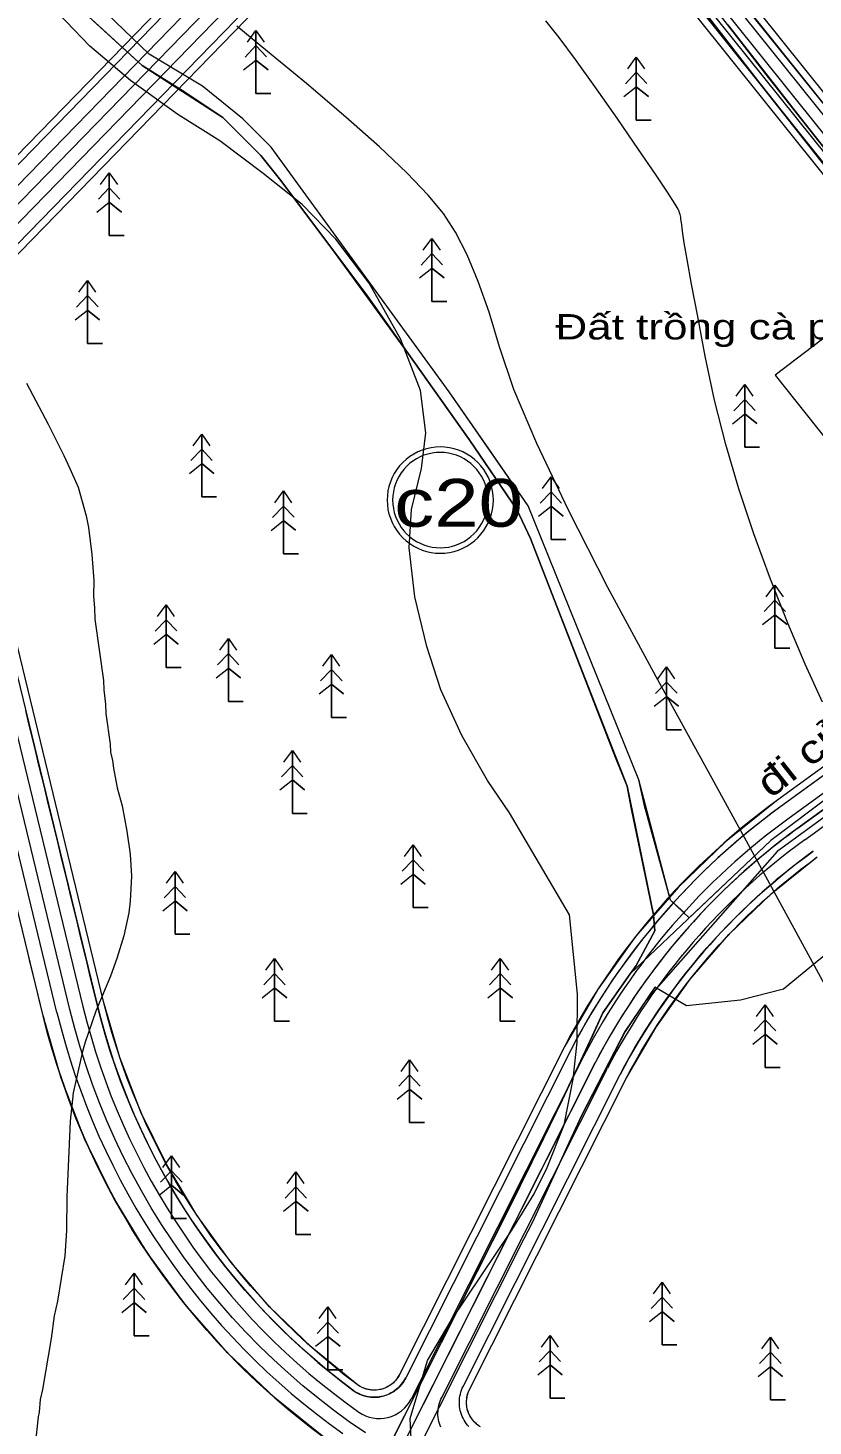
# Model space of a CAD drawing. Header units: metres. Extents: x 532950 to 537618, y 1849954 to 1853119.
# Drawn here: x 534192.4 to 534413.2, y 1850919.6 to 1851312.8 of the extents above; entities that cross this region are included whole.
import ezdxf

# ---------------------------------------------------------------- set-up
doc = ezdxf.new("R2010")
doc.units = ezdxf.units.M
doc.header["$LTSCALE"] = 3.1
for name, color, linetype, lineweight in [('11', 7, 'Continuous', 13), ('29', 7, 'Continuous', 13), ('46', 7, 'Continuous', 13), ('52', 7, 'Continuous', 13), ('53', 7, 'Continuous', 13), ('54', 7, 'Continuous', 13), ('55', 7, 'Continuous', 13), ('58', 7, 'Continuous', 13), ('9', 7, 'Continuous', 13)]:
    doc.layers.add(name, color=color, linetype=linetype, lineweight=lineweight)

msp = doc.modelspace()

# ---------------------------------------------------------------- linework, layer by layer
at = {"layer": '11'}
msp.add_line((534524.45, 1851607.54), (534148.21, 1851220.8), dxfattribs=at)
for points in [[(534514.83, 1851160.09), (534199.19, 1851553.82), (534053.21, 1851700.48)], [(534500.52, 1851154.17), (534408.68, 1851087.53), (534406.26, 1851085.74), (534403.86, 1851083.91), (534401.49, 1851082.05), (534399.16, 1851080.14), (534396.85, 1851078.2), (534394.57, 1851076.23), (534392.33, 1851074.22), (534390.12, 1851072.17), (534387.94, 1851070.09), (534385.8, 1851067.97), (534383.68, 1851065.82), (534381.61, 1851063.63)], [(534287.3, 1850917.68), (534282.77, 1850920.81), (534278.33, 1850924.05), (534273.97, 1850927.42), (534269.72, 1850930.91), (534265.56, 1850934.51), (534261.5, 1850938.23), (534257.54, 1850942.05), (534253.69, 1850945.99), (534249.95, 1850950.02), (534246.32, 1850954.16), (534242.81, 1850958.4), (534239.42, 1850962.73), (534236.14, 1850967.16), (534232.99, 1850971.67), (534229.97, 1850976.27), (534227.07, 1850980.95), (534224.3, 1850985.7), (534221.66, 1850990.53), (534219.16, 1850995.44), (534216.8, 1851000.41), (534214.57, 1851005.44), (534212.48, 1851010.53), (534210.53, 1851015.68), (534208.72, 1851020.88), (534207.06, 1851026.12), (534205.54, 1851031.41), (534204.17, 1851036.74), (534177.86, 1851145.2)], [(534381.61, 1851063.63), (534379.57, 1851061.42), (534377.56, 1851059.17), (534375.59, 1851056.89), (534373.65, 1851054.57), (534371.76, 1851052.23), (534369.9, 1851049.86), (534368.08, 1851047.46), (534366.29, 1851045.03), (534364.55, 1851042.57), (534362.85, 1851040.08), (534361.18, 1851037.57), (534359.56, 1851035.03), (534357.97, 1851032.47), (534356.43, 1851029.88), (534354.93, 1851027.27), (534353.47, 1851024.63), (534352.05, 1851021.97), (534296.61, 1850911.82)]]:
    msp.add_lwpolyline(points, dxfattribs=at)
at = {"layer": '29'}
for points in [[(534060.26, 1851683.13), (534193.78, 1851548.98), (534306.86, 1851407.93), (534307.26, 1851407.38), (534307.62, 1851406.8), (534307.92, 1851406.19), (534308.17, 1851405.55), (534308.37, 1851404.9), (534308.51, 1851404.24), (534308.59, 1851403.56), (534308.62, 1851402.88), (534308.59, 1851402.2), (534308.5, 1851401.52), (534308.35, 1851400.86), (534308.14, 1851400.21), (534307.89, 1851399.58), (534307.58, 1851398.97), (534307.22, 1851398.4), (534306.81, 1851397.85), (534306.35, 1851397.34), (534155.48, 1851242.26)], [(534306.35, 1851397.34), (534155.48, 1851242.26)], [(534338.18, 1851392.04), (534450.45, 1851252), (534454.69, 1851254.45), (534465.16, 1851260.69), (534477.35, 1851246.08), (534466.82, 1851238.34), (534463.56, 1851235.64), (534496.3, 1851194.8), (534516.06, 1851206.21), (534540.51, 1851199.66), (534577.24, 1851199.66), (534588.99, 1851202.57), (534582.75, 1851211.93), (534566.93, 1851235.85), (534548.94, 1851258.18), (534528.95, 1851278.73), (534507.12, 1851297.32), (534491.88, 1851311.58), (534477.9, 1851327.07)], [(534338.18, 1851392.04), (534450.45, 1851252)], [(534166.69, 1851225.82), (534317.26, 1851380.59)], [(534166.69, 1851225.82), (534317.26, 1851380.59)], [(534329.24, 1851380.02), (534483.61, 1851187.45)], [(534329.24, 1851380.02), (534483.61, 1851187.45)], [(534462.12, 1851138.35), (534402.96, 1851095.42), (534388.59, 1851083.95), (534375.34, 1851071.2), (534363.32, 1851057.28), (534352.63, 1851042.31), (534343.37, 1851026.42), (534296.9, 1850934.08), (534296.56, 1850933.47), (534296.17, 1850932.89), (534295.73, 1850932.35), (534295.24, 1850931.85), (534294.71, 1850931.39), (534294.15, 1850930.99), (534293.55, 1850930.63), (534292.92, 1850930.32), (534292.27, 1850930.08), (534291.6, 1850929.89), (534290.91, 1850929.76), (534290.22, 1850929.69), (534289.52, 1850929.68), (534288.83, 1850929.73), (534288.14, 1850929.84), (534287.46, 1850930.01), (534286.8, 1850930.24), (534286.17, 1850930.52), (534285.56, 1850930.86), (534284.98, 1850931.25), (534272.2, 1850941.65), (534260.36, 1850953.12), (534249.56, 1850965.57), (534239.88, 1850978.9), (534231.39, 1850993.03), (534224.15, 1851007.83), (534218.22, 1851023.21), (534213.65, 1851039.04), (534187.34, 1851147.5)], [(534261.14, 1850952.3), (534258.04, 1850955.62), (534255.01, 1850959.01), (534252.07, 1850962.48), (534249.21, 1850966.01), (534246.43, 1850969.62), (534243.75, 1850973.28), (534241.15, 1850977.02), (534238.64, 1850980.81), (534236.22, 1850984.66), (534233.89, 1850988.57), (534231.66, 1850992.53), (534229.53, 1850996.54), (534227.49, 1851000.61), (534225.54, 1851004.72), (534223.7, 1851008.88), (534221.96, 1851013.08), (534220.32, 1851017.32), (534218.78, 1851021.6), (534217.34, 1851025.91), (534216, 1851030.26), (534214.77, 1851034.64), (534213.65, 1851039.04), (534187.34, 1851147.5)], [(534462.12, 1851138.35), (534402.96, 1851095.42), (534400.41, 1851093.54), (534397.88, 1851091.62), (534395.39, 1851089.65), (534392.93, 1851087.65), (534390.51, 1851085.61), (534388.11, 1851083.53), (534385.75, 1851081.41), (534383.42, 1851079.25), (534381.13, 1851077.06), (534378.87, 1851074.83), (534376.65, 1851072.57), (534374.47, 1851070.27), (534372.32, 1851067.94), (534370.21, 1851065.57), (534368.13, 1851063.17), (534366.1, 1851060.74), (534364.1, 1851058.27), (534362.15, 1851055.77), (534360.23, 1851053.25), (534358.36, 1851050.69), (534356.52, 1851048.1), (534354.73, 1851045.49), (534352.98, 1851042.84), (534351.27, 1851040.17), (534349.6, 1851037.47), (534347.98, 1851034.75), (534346.4, 1851031.99), (534344.86, 1851029.22), (534343.37, 1851026.42), (534296.9, 1850934.08), (534296.67, 1850933.65), (534296.42, 1850933.24), (534296.14, 1850932.85), (534295.84, 1850932.48), (534295.52, 1850932.12), (534295.17, 1850931.78), (534294.81, 1850931.47), (534294.43, 1850931.18), (534294.03, 1850930.91), (534293.61, 1850930.66), (534293.18, 1850930.44), (534292.74, 1850930.25), (534292.29, 1850930.08), (534291.83, 1850929.95), (534291.36, 1850929.84), (534290.89, 1850929.75), (534290.41, 1850929.7), (534289.93, 1850929.67), (534289.45, 1850929.68), (534288.97, 1850929.71), (534288.49, 1850929.77), (534288.02, 1850929.86), (534287.55, 1850929.98), (534287.1, 1850930.13), (534286.65, 1850930.3), (534286.21, 1850930.5), (534285.79, 1850930.73), (534285.38, 1850930.98), (534284.98, 1850931.25), (534281.36, 1850934.01), (534277.82, 1850936.85), (534274.34, 1850939.78), (534270.93, 1850942.79), (534267.59, 1850945.88), (534264.33, 1850949.05), (534261.14, 1850952.3)], [(534319.66, 1850919.35), (534319.07, 1850919.73), (534318.52, 1850920.17), (534318, 1850920.65), (534317.53, 1850921.18), (534317.11, 1850921.75), (534316.74, 1850922.35), (534316.43, 1850922.98), (534316.17, 1850923.64), (534315.97, 1850924.32), (534315.83, 1850925.01), (534315.76, 1850925.72), (534315.74, 1850926.42), (534315.79, 1850927.13), (534315.9, 1850927.83), (534316.07, 1850928.51), (534316.3, 1850929.18), (534316.59, 1850929.83), (534360.72, 1851017.52), (534369.07, 1851031.82), (534378.7, 1851045.29), (534389.53, 1851057.83), (534401.47, 1851069.31), (534414.41, 1851079.64)], [(534316.59, 1850929.83), (534360.72, 1851017.52), (534362.07, 1851020.04), (534363.45, 1851022.54), (534364.88, 1851025.01), (534366.34, 1851027.47), (534367.84, 1851029.89), (534369.38, 1851032.3), (534370.96, 1851034.68), (534372.58, 1851037.04), (534374.23, 1851039.36), (534375.92, 1851041.67), (534377.65, 1851043.94), (534379.41, 1851046.19), (534381.21, 1851048.41), (534383.04, 1851050.6), (534384.91, 1851052.76), (534386.81, 1851054.89), (534388.75, 1851056.99), (534390.72, 1851059.06), (534392.72, 1851061.1), (534394.75, 1851063.11), (534396.82, 1851065.08), (534398.91, 1851067.02), (534401.04, 1851068.93), (534403.19, 1851070.8), (534405.38, 1851072.64), (534407.6, 1851074.44), (534409.84, 1851076.21), (534412.11, 1851077.94), (534414.41, 1851079.64)], [(534319.29, 1850919.58), (534318.91, 1850919.85), (534318.55, 1850920.14), (534318.21, 1850920.45), (534317.88, 1850920.78), (534317.58, 1850921.13), (534317.29, 1850921.49), (534317.03, 1850921.87), (534316.79, 1850922.27), (534316.57, 1850922.68), (534316.38, 1850923.1), (534316.21, 1850923.53), (534316.07, 1850923.97), (534315.95, 1850924.42), (534315.86, 1850924.87), (534315.79, 1850925.33), (534315.75, 1850925.79), (534315.74, 1850926.25), (534315.75, 1850926.72), (534315.8, 1850927.18), (534315.86, 1850927.64), (534315.96, 1850928.09), (534316.08, 1850928.54), (534316.23, 1850928.98), (534316.4, 1850929.41), (534316.59, 1850929.83)]]:
    msp.add_lwpolyline(points, dxfattribs=at)
at = {"layer": '46'}
msp.add_lwpolyline([(534281.79, 1850907.5), (534281.42, 1850908.77), (534280.94, 1850910), (534280.36, 1850911.18), (534279.68, 1850912.31), (534278.9, 1850913.37), (534278.03, 1850914.36), (534277.08, 1850915.27), (534276.05, 1850916.1), (534261.81, 1850927.48), (534248.62, 1850940.07), (534236.59, 1850953.77), (534225.81, 1850968.46), (534216.35, 1850984.05), (534208.3, 1851000.41), (534201.71, 1851017.41), (534196.64, 1851034.92), (534170.33, 1851143.37), (534164.43, 1851164.25), (534157.01, 1851184.64), (534157.24, 1851183.63)], dxfattribs=at)
at = {"layer": '52'}
for p, q in [((534506.6, 1851175.55), (534332.7, 1851392.49)), ((534160.42, 1851227.97), (534314.71, 1851386.57)), ((534329.68, 1851385.86), (534501.03, 1851172.12)), ((534499.1, 1851157.77), (534406.48, 1851090.57)), ((534410.89, 1851084.5), (534502.54, 1851151)), ((534200.53, 1851035.86), (534174.22, 1851144.32)), ((534181.5, 1851146.08), (534207.82, 1851037.63)), ((534348.71, 1851023.68), (534300.15, 1850927.18))]:
    msp.add_line(p, q, dxfattribs=at)
for points in [[(534311.71, 1851394.25), (534156.22, 1851234.42)], [(534308.51, 1850919.23), (534308.3, 1850919.77), (534308.12, 1850920.32), (534307.97, 1850920.88), (534307.85, 1850921.45), (534307.77, 1850922.02), (534307.72, 1850922.6), (534307.71, 1850923.18), (534307.73, 1850923.75), (534307.78, 1850924.33), (534307.86, 1850924.9), (534307.98, 1850925.47), (534308.13, 1850926.03), (534308.32, 1850926.58), (534308.53, 1850927.12), (534308.78, 1850927.64), (534355.38, 1851020.26)]]:
    msp.add_lwpolyline(points, dxfattribs=at)
for centre, radius, start, end in [((534519.99, 1850934.14), 193.27, 125.9646, 152.3986), ((534519.99, 1850934.14), 185.77, 125.9646, 152.3809), ((534398.54, 1851083.9), 196.25, 193.6373, 234.8157), ((534398.54, 1851083.9), 203.75, 193.6373, 234.7595), ((534291.22, 1850931.68), 10, 234.8157, 333.2873)]:
    msp.add_arc(centre, radius, start, end, dxfattribs=at)
at = {"layer": '53'}
for p, q in [((534505.99, 1851179.52), (534336.62, 1851390.79)), ((534185.39, 1851147.03), (534211.7, 1851038.57)), ((534196.64, 1851034.92), (534170.33, 1851143.37)), ((534345.15, 1851025.51), (534298.69, 1850933.18))]:
    msp.add_line(p, q, dxfattribs=at)
for points in [[(534307.79, 1851395.95), (534156.91, 1851240.87)], [(534307.79, 1851395.95), (534156.91, 1851240.87)], [(534165.26, 1851227.22), (534315.83, 1851381.98)], [(534330.8, 1851381.27), (534496.9, 1851174.07)], [(534494.97, 1851159.72), (534404.13, 1851093.8)], [(534316.42, 1850919.41), (534316.04, 1850919.85), (534315.68, 1850920.31), (534315.35, 1850920.78), (534315.05, 1850921.28), (534314.78, 1850921.79), (534314.54, 1850922.31), (534314.33, 1850922.85), (534314.15, 1850923.4), (534314, 1850923.96), (534313.88, 1850924.53), (534313.8, 1850925.1), (534313.75, 1850925.68), (534313.74, 1850926.26), (534313.76, 1850926.84), (534313.81, 1850927.41), (534313.89, 1850927.99), (534314.01, 1850928.55), (534314.16, 1850929.11), (534314.35, 1850929.66), (534314.56, 1850930.2), (534314.81, 1850930.72), (534358.94, 1851018.43)]]:
    msp.add_lwpolyline(points, dxfattribs=at)
for centre, radius, start, end in [((534519.99, 1850934.14), 197.27, 125.9646, 152.4077), ((534519.99, 1850934.14), 181.77, 125.9646, 152.3709), ((534398.54, 1851083.9), 192.25, 193.6373, 233.3541), ((534398.54, 1851083.9), 207.75, 193.6373, 233.8724), ((534289.76, 1850937.67), 10, 233.3541, 333.2873)]:
    msp.add_arc(centre, radius, start, end, dxfattribs=at)
at = {"layer": '54'}
msp.add_line((534408.68, 1851087.53), (534500.52, 1851154.17), dxfattribs=at)
msp.add_lwpolyline([(534212.66, 1850753.66), (534253.83, 1850842.02), (534283.55, 1850885.86), (534352.05, 1851021.97)], dxfattribs=at)
msp.add_arc((534519.99, 1850934.14), 189.52, 125.9646, 152.3899, dxfattribs=at)
at = {"layer": '55'}
for p, q in [((534256.52, 1851312.09), (534256.52, 1851294.42)), ((534253.46, 1851304.65), (534256.52, 1851307.85)), ((534259.5, 1851304.71), (534256.52, 1851307.85)), ((534253.04, 1851301.02), (534256.52, 1851303.8)), ((534259.93, 1851301.03), (534256.52, 1851303.8)), ((534363.52, 1851304.59), (534363.52, 1851286.92)), ((534360.46, 1851297.15), (534363.52, 1851300.35)), ((534366.5, 1851297.21), (534363.52, 1851300.35)), ((534360.04, 1851293.52), (534363.52, 1851296.3)), ((534366.93, 1851293.53), (534363.52, 1851296.3)), ((534256.52, 1851294.42), (534260.72, 1851294.42)), ((534363.52, 1851286.92), (534367.72, 1851286.92)), ((534215.25, 1851272.09), (534215.25, 1851254.42)), ((534212.19, 1851264.65), (534215.25, 1851267.84)), ((534218.23, 1851264.71), (534215.25, 1851267.84)), ((534211.77, 1851261.02), (534215.25, 1851263.8)), ((534218.66, 1851261.03), (534215.25, 1851263.8)), ((534215.25, 1851254.42), (534219.45, 1851254.42)), ((534306.02, 1851253.59), (534306.02, 1851235.92)), ((534302.96, 1851246.15), (534306.02, 1851249.35)), ((534309, 1851246.21), (534306.02, 1851249.35)), ((534302.54, 1851242.52), (534306.02, 1851245.3)), ((534309.43, 1851242.53), (534306.02, 1851245.3)), ((534209.11, 1851241.78), (534209.11, 1851224.11)), ((534206.05, 1851234.34), (534209.11, 1851237.54)), ((534212.09, 1851234.4), (534209.11, 1851237.54)), ((534205.63, 1851230.71), (534209.11, 1851233.49)), ((534212.52, 1851230.72), (534209.11, 1851233.49)), ((534306.02, 1851235.92), (534310.22, 1851235.92)), ((534209.11, 1851224.11), (534213.31, 1851224.11)), ((534394.02, 1851212.59), (534394.02, 1851194.92)), ((534390.96, 1851205.15), (534394.02, 1851208.35)), ((534397, 1851205.21), (534394.02, 1851208.35)), ((534390.54, 1851201.52), (534394.02, 1851204.3)), ((534397.43, 1851201.53), (534394.02, 1851204.3)), ((534241.25, 1851198.59), (534241.25, 1851180.92)), ((534238.19, 1851191.15), (534241.25, 1851194.34)), ((534244.23, 1851191.21), (534241.25, 1851194.34)), ((534394.02, 1851194.92), (534398.22, 1851194.92)), ((534237.77, 1851187.52), (534241.25, 1851190.3)), ((534244.66, 1851187.53), (534241.25, 1851190.3)), ((534339.52, 1851186.59), (534339.52, 1851168.92)), ((534264.25, 1851182.59), (534264.25, 1851164.92)), ((534336.46, 1851179.15), (534339.52, 1851182.35)), ((534342.5, 1851179.21), (534339.52, 1851182.35)), ((534241.25, 1851180.92), (534245.45, 1851180.92)), ((534261.19, 1851175.15), (534264.25, 1851178.34)), ((534267.23, 1851175.21), (534264.25, 1851178.34)), ((534336.04, 1851175.52), (534339.52, 1851178.3)), ((534342.93, 1851175.53), (534339.52, 1851178.3)), ((534260.77, 1851171.52), (534264.25, 1851174.3)), ((534267.66, 1851171.53), (534264.25, 1851174.3)), ((534339.52, 1851168.92), (534343.72, 1851168.92)), ((534264.25, 1851164.92), (534268.45, 1851164.92)), ((534402.52, 1851156.09), (534402.52, 1851138.42)), ((534231.25, 1851150.59), (534231.25, 1851132.92)), ((534399.46, 1851148.65), (534402.52, 1851151.85)), ((534405.5, 1851148.71), (534402.52, 1851151.85)), ((534399.04, 1851145.02), (534402.52, 1851147.8)), ((534405.93, 1851145.03), (534402.52, 1851147.8)), ((534228.19, 1851143.15), (534231.25, 1851146.34)), ((534234.23, 1851143.21), (534231.25, 1851146.34)), ((534227.77, 1851139.52), (534231.25, 1851142.3)), ((534234.66, 1851139.53), (534231.25, 1851142.3)), ((534248.75, 1851141.09), (534248.75, 1851123.42)), ((534245.69, 1851133.65), (534248.75, 1851136.84)), ((534251.73, 1851133.71), (534248.75, 1851136.84)), ((534277.75, 1851136.59), (534277.75, 1851118.92)), ((534402.52, 1851138.42), (534406.72, 1851138.42)), ((534231.25, 1851132.92), (534235.45, 1851132.92)), ((534245.27, 1851130.02), (534248.75, 1851132.8)), ((534252.16, 1851130.03), (534248.75, 1851132.8)), ((534274.69, 1851129.15), (534277.75, 1851132.34)), ((534280.73, 1851129.21), (534277.75, 1851132.34)), ((534372.02, 1851133.09), (534372.02, 1851115.42)), ((534274.27, 1851125.52), (534277.75, 1851128.3)), ((534281.16, 1851125.53), (534277.75, 1851128.3)), ((534368.96, 1851125.65), (534372.02, 1851128.85)), ((534375, 1851125.71), (534372.02, 1851128.85)), ((534248.75, 1851123.42), (534252.95, 1851123.42)), ((534368.54, 1851122.02), (534372.02, 1851124.8)), ((534375.43, 1851122.03), (534372.02, 1851124.8)), ((534277.75, 1851118.92), (534281.95, 1851118.92)), ((534372.02, 1851115.42), (534376.22, 1851115.42)), ((534266.75, 1851109.59), (534266.75, 1851091.92)), ((534263.69, 1851102.15), (534266.75, 1851105.34)), ((534269.73, 1851102.21), (534266.75, 1851105.34)), ((534263.27, 1851098.52), (534266.75, 1851101.3)), ((534270.16, 1851098.53), (534266.75, 1851101.3)), ((534418.69, 1851097.31), (534401.34, 1851084.25)), ((534266.75, 1851091.92), (534270.95, 1851091.92)), ((534420.8, 1851094.02), (534403.18, 1851081.21)), ((534401.34, 1851084.25), (534361.81, 1851046.81)), ((534300.75, 1851083.09), (534300.75, 1851065.42)), ((534403.18, 1851081.21), (534366.2, 1851039.25)), ((534297.69, 1851075.65), (534300.75, 1851078.84)), ((534303.73, 1851075.71), (534300.75, 1851078.84)), ((534233.75, 1851075.59), (534233.75, 1851057.92)), ((534297.27, 1851072.02), (534300.75, 1851074.8)), ((534304.16, 1851072.03), (534300.75, 1851074.8)), ((534230.69, 1851068.15), (534233.75, 1851071.34)), ((534236.73, 1851068.21), (534233.75, 1851071.34)), ((534230.27, 1851064.52), (534233.75, 1851067.3)), ((534237.16, 1851064.53), (534233.75, 1851067.3)), ((534300.75, 1851065.42), (534304.95, 1851065.42)), ((534233.75, 1851057.92), (534237.95, 1851057.92)), ((534261.75, 1851051.09), (534261.75, 1851033.42)), ((534325.25, 1851051.09), (534325.25, 1851033.42)), ((534258.69, 1851043.65), (534261.75, 1851046.84)), ((534264.73, 1851043.71), (534261.75, 1851046.84)), ((534322.19, 1851043.65), (534325.25, 1851046.84)), ((534328.23, 1851043.71), (534325.25, 1851046.84)), ((534258.27, 1851040.02), (534261.75, 1851042.8)), ((534265.16, 1851040.03), (534261.75, 1851042.8)), ((534321.77, 1851040.02), (534325.25, 1851042.8)), ((534328.66, 1851040.03), (534325.25, 1851042.8)), ((534399.75, 1851038.09), (534399.75, 1851020.42)), ((534261.75, 1851033.42), (534265.95, 1851033.42)), ((534325.25, 1851033.42), (534329.45, 1851033.42)), ((534396.69, 1851030.65), (534399.75, 1851033.84)), ((534402.73, 1851030.71), (534399.75, 1851033.84)), ((534396.27, 1851027.02), (534399.75, 1851029.8)), ((534403.16, 1851027.03), (534399.75, 1851029.8)), ((534299.75, 1851022.59), (534299.75, 1851004.92)), ((534296.69, 1851015.15), (534299.75, 1851018.34)), ((534302.73, 1851015.21), (534299.75, 1851018.34)), ((534399.75, 1851020.42), (534403.95, 1851020.42)), ((534296.27, 1851011.52), (534299.75, 1851014.3)), ((534303.16, 1851011.53), (534299.75, 1851014.3)), ((534299.75, 1851004.92), (534303.95, 1851004.92)), ((534232.75, 1850995.59), (534232.75, 1850977.92)), ((534229.69, 1850988.15), (534232.75, 1850991.34)), ((534235.73, 1850988.21), (534232.75, 1850991.34)), ((534267.75, 1850991.09), (534267.75, 1850973.42)), ((534229.27, 1850984.52), (534232.75, 1850987.3)), ((534236.16, 1850984.53), (534232.75, 1850987.3)), ((534264.69, 1850983.65), (534267.75, 1850986.84)), ((534270.73, 1850983.71), (534267.75, 1850986.84)), ((534264.27, 1850980.02), (534267.75, 1850982.8)), ((534271.16, 1850980.03), (534267.75, 1850982.8)), ((534232.75, 1850977.92), (534236.95, 1850977.92)), ((534267.75, 1850973.42), (534271.95, 1850973.42)), ((534222.25, 1850962.59), (534222.25, 1850944.92)), ((534219.19, 1850955.15), (534222.25, 1850958.34)), ((534225.23, 1850955.21), (534222.25, 1850958.34)), ((534370.75, 1850960.09), (534370.75, 1850942.42)), ((534218.77, 1850951.52), (534222.25, 1850954.3)), ((534225.66, 1850951.53), (534222.25, 1850954.3)), ((534367.69, 1850952.65), (534370.75, 1850955.84)), ((534373.73, 1850952.71), (534370.75, 1850955.84)), ((534276.75, 1850953.09), (534276.75, 1850935.42)), ((534367.27, 1850949.02), (534370.75, 1850951.8)), ((534374.16, 1850949.03), (534370.75, 1850951.8)), ((534273.69, 1850945.65), (534276.75, 1850948.84)), ((534279.73, 1850945.71), (534276.75, 1850948.84)), ((534222.25, 1850944.92), (534226.45, 1850944.92)), ((534273.27, 1850942.02), (534276.75, 1850944.8)), ((534280.16, 1850942.03), (534276.75, 1850944.8)), ((534339.25, 1850945.09), (534339.25, 1850927.42)), ((534370.75, 1850942.42), (534374.95, 1850942.42)), ((534401.25, 1850944.59), (534401.25, 1850926.92)), ((534336.19, 1850937.65), (534339.25, 1850940.84)), ((534342.23, 1850937.71), (534339.25, 1850940.84)), ((534398.19, 1850937.15), (534401.25, 1850940.34)), ((534404.23, 1850937.21), (534401.25, 1850940.34)), ((534276.75, 1850935.42), (534280.95, 1850935.42)), ((534335.77, 1850934.02), (534339.25, 1850936.8)), ((534342.66, 1850934.03), (534339.25, 1850936.8)), ((534397.77, 1850933.52), (534401.25, 1850936.3)), ((534404.66, 1850933.53), (534401.25, 1850936.3)), ((534339.25, 1850927.42), (534343.45, 1850927.42)), ((534401.25, 1850926.92), (534405.45, 1850926.92))]:
    msp.add_line(p, q, dxfattribs=at)
for points in [[(534436.43, 1851253.72), (534400.75, 1851298.94), (534355.15, 1851357.85), (534324.25, 1851394.54)], [(534398.39, 1851297.09), (534352.81, 1851355.96), (534321.95, 1851392.61)], [(534434.07, 1851251.87), (534398.39, 1851297.09), (534352.81, 1851355.96), (534321.95, 1851392.61)], [(534352.81, 1851355.96), (534398.39, 1851297.09), (534416.23, 1851274.48)], [(534377.14, 1851063.87), (534373.14, 1851067.49), (534365.8, 1851093.99), (534364.27, 1851101.33), (534333.12, 1851178.4), (534310.88, 1851210.5), (534260.79, 1851279.26), (534252.78, 1851287.23), (534241.48, 1851296.44), (534226.47, 1851305.43), (534205.25, 1851325.94), (534189.27, 1851339.3)], [(534186.51, 1851336.88), (534202.1, 1851322.8), (534224.51, 1851302.23), (534235.71, 1851295.26), (534247.15, 1851287.66), (534257.85, 1851276.95), (534263.1, 1851270.42), (534287.42, 1851238.06), (534316.48, 1851197.04), (534329.9, 1851177.41), (534333.73, 1851169.19), (534357.7, 1851107.65), (534360.92, 1851099.57), (534368.36, 1851063.4), (534368.73, 1851058.9), (534363.43, 1851049.15)], [(534418.69, 1851097.31), (534401.34, 1851084.25), (534378.4, 1851062.53), (534373.14, 1851067.49), (534364.27, 1851101.33), (534333.12, 1851178.4), (534322, 1851194.45), (534310.88, 1851210.5), (534260.79, 1851279.26), (534252.78, 1851287.23), (534241.48, 1851296.44), (534226.47, 1851305.43), (534205.25, 1851325.94)], [(534300.49, 1850910.29), (534299.91, 1850921.72), (534304.79, 1850938), (534311.47, 1850949.29), (534328.52, 1850974.66), (534334.8, 1850984.93), (534338.45, 1850992.32), (534343.23, 1851004.33), (534345.78, 1851017.11), (534346.91, 1851027.59), (534346.93, 1851041.02), (534344.76, 1851063.35), (534327.84, 1851092.02), (534321.68, 1851101.15), (534314.44, 1851113.78), (534308.56, 1851126.68), (534304.58, 1851138.86), (534301.22, 1851152.82), (534299.6, 1851166.58), (534300.26, 1851177.43), (534303.09, 1851188.87), (534304.27, 1851198.93), (534302.77, 1851210.89), (534297.24, 1851225.22), (534288.32, 1851241.04), (534278.99, 1851253.4), (534269.55, 1851263.19), (534258.54, 1851271.93), (534246.31, 1851281.05), (534234.5, 1851288.52), (534221.26, 1851298.04), (534209.82, 1851307.69), (534196.44, 1851321.67)], [(534202.1, 1851322.8), (534213.3, 1851312.51), (534224.51, 1851302.23), (534247.15, 1851287.66), (534257.85, 1851276.95), (534263.1, 1851270.42), (534275.26, 1851254.24), (534288.6, 1851235.89), (534301.95, 1851217.55), (534316.48, 1851197.04), (534329.9, 1851177.41), (534333.73, 1851169.19), (534339.72, 1851153.8), (534345.71, 1851138.42), (534360.92, 1851099.57), (534364.64, 1851081.48), (534368.36, 1851063.4), (534368.73, 1851058.9), (534363.43, 1851049.15), (534361.81, 1851046.81), (534354.07, 1851035.82), (534351.21, 1851029.38), (534337.36, 1851000.42), (534327.43, 1850980.33), (534305.52, 1850936.89), (534283.63, 1850893.43)], [(534283.63, 1850893.43), (534327.42, 1850980.36), (534337.36, 1851000.42), (534342.77, 1851011.35), (534351.2, 1851029.41), (534354.06, 1851035.85), (534358.68, 1851042.41), (534363.43, 1851049.15), (534368.73, 1851058.9), (534368.36, 1851063.4), (534362.2, 1851093.05), (534360.92, 1851099.57), (534357.7, 1851107.65), (534333.73, 1851169.19), (534329.9, 1851177.41), (534316.48, 1851197.04), (534287.42, 1851238.06), (534263.1, 1851270.42), (534257.85, 1851276.95), (534247.15, 1851287.66), (534235.71, 1851295.26), (534224.51, 1851302.23), (534202.1, 1851322.8)], [(534426.58, 1851025.34), (534412.52, 1851051.13), (534398.26, 1851077.22), (534383.79, 1851103.61), (534369.11, 1851130.3), (534355.53, 1851155.47), (534344.32, 1851177.35), (534335.5, 1851195.92), (534329.07, 1851211.18), (534325.01, 1851223.14), (534322.09, 1851232.88), (534319.05, 1851241.5), (534315.91, 1851248.99), (534312.64, 1851255.36), (534309.27, 1851260.6), (534304.98, 1851265.8), (534298.97, 1851272.06), (534291.26, 1851279.38), (534281.83, 1851287.75), (534270.7, 1851297.17), (534259.8, 1851306.2), (534251.1, 1851313.38)], [(534254.09, 1851308.8), (534256.52, 1851312.09), (534258.79, 1851308.8)], [(534254.09, 1851308.8), (534256.52, 1851312.09), (534258.79, 1851308.8)], [(534260.72, 1851294.42), (534256.52, 1851294.42), (534256.52, 1851312.09)], [(534376.57, 1851255), (534376.41, 1851256.4), (534376.28, 1851257.56), (534376.16, 1851258.48), (534376.07, 1851259.17), (534376, 1851259.62), (534375.93, 1851259.98), (534375.83, 1851260.38), (534375.69, 1851260.82), (534375.53, 1851261.31), (534375.33, 1851261.84), (534374.47, 1851263.31), (534372.32, 1851266.6), (534368.87, 1851271.72), (534364.13, 1851278.67), (534358.1, 1851287.44), (534351.84, 1851296.41), (534346.42, 1851303.97), (534341.84, 1851310.11), (534338.1, 1851314.83)], [(534436.39, 1851253.78), (534409.67, 1851287.63), (534389.35, 1851313.67)], [(534253.46, 1851304.65), (534256.52, 1851307.85), (534259.5, 1851304.71)], [(534253.04, 1851301.02), (534256.52, 1851303.8), (534259.93, 1851301.03)], [(534361.09, 1851301.3), (534363.52, 1851304.59), (534365.79, 1851301.3)], [(534361.09, 1851301.3), (534363.52, 1851304.59), (534365.79, 1851301.3)], [(534367.72, 1851286.92), (534363.52, 1851286.92), (534363.52, 1851304.59)], [(534360.46, 1851297.15), (534363.52, 1851300.35), (534366.5, 1851297.21)], [(534360.04, 1851293.52), (534363.52, 1851296.3), (534366.93, 1851293.53)], [(534212.82, 1851268.8), (534215.25, 1851272.09), (534217.52, 1851268.8)], [(534212.82, 1851268.8), (534215.25, 1851272.09), (534217.52, 1851268.8)], [(534219.45, 1851254.42), (534215.25, 1851254.42), (534215.25, 1851272.09)], [(534212.19, 1851264.65), (534215.25, 1851267.84), (534218.23, 1851264.71)], [(534211.77, 1851261.02), (534215.25, 1851263.8), (534218.66, 1851261.03)], [(534303.59, 1851250.3), (534306.02, 1851253.59), (534308.29, 1851250.3)], [(534303.59, 1851250.3), (534306.02, 1851253.59), (534308.29, 1851250.3)], [(534310.22, 1851235.92), (534306.02, 1851235.92), (534306.02, 1851253.59)], [(534415.88, 1851123.15), (534411.05, 1851133.86), (534406.17, 1851145.39), (534401.24, 1851157.77), (534396.55, 1851170.52), (534392.37, 1851183.16), (534388.71, 1851195.71), (534385.56, 1851208.15), (534382.93, 1851220.49), (534380.78, 1851231.7), (534379.07, 1851240.76), (534377.8, 1851247.66), (534376.96, 1851252.41), (534376.57, 1851255)], [(534302.96, 1851246.15), (534306.02, 1851249.35), (534309, 1851246.21)], [(534302.54, 1851242.52), (534306.02, 1851245.3), (534309.43, 1851242.53)], [(534206.68, 1851238.49), (534209.11, 1851241.78), (534211.38, 1851238.49)], [(534206.68, 1851238.49), (534209.11, 1851241.78), (534211.38, 1851238.49)], [(534213.31, 1851224.11), (534209.11, 1851224.11), (534209.11, 1851241.78)], [(534206.05, 1851234.34), (534209.11, 1851237.54), (534212.09, 1851234.4)], [(534205.63, 1851230.71), (534209.11, 1851233.49), (534212.52, 1851230.72)], [(534192, 1851212.9), (534198.02, 1851201.39), (534202.49, 1851192.57), (534204.15, 1851188.94), (534206.49, 1851183.7), (534208.72, 1851175.56), (534209.37, 1851172.28), (534210.32, 1851164.7), (534210.88, 1851157.44), (534210.84, 1851152.98), (534211.12, 1851149.77), (534211.17, 1851146.53), (534213.58, 1851129.28), (534213.67, 1851126.65), (534214.17, 1851122.62), (534214.26, 1851119.99), (534215.47, 1851111.36), (534215.63, 1851109.1), (534216.17, 1851106.76), (534216.43, 1851104.63), (534217.49, 1851099.11), (534218.85, 1851093.99), (534220.22, 1851086.95), (534221.16, 1851080.46), (534221.46, 1851074.24), (534221.14, 1851067.23), (534220.71, 1851063.93), (534219.35, 1851057.5), (534217.39, 1851051.12), (534215.62, 1851046.09), (534211.44, 1851036.31), (534208.45, 1851027.52), (534207.7, 1851024.9), (534205.07, 1851013.26), (534204.27, 1851005.35), (534203.33, 1850984.07), (534203.21, 1850974.55), (534202.78, 1850967.41), (534200.65, 1850954.75), (534199.73, 1850950.55), (534198.85, 1850944.19), (534196.45, 1850929.82), (534195.83, 1850927.09), (534195.56, 1850923.45), (534195.24, 1850922.21), (534192.92, 1850900.52)], [(534391.59, 1851209.3), (534394.02, 1851212.59), (534396.29, 1851209.3)], [(534391.59, 1851209.3), (534394.02, 1851212.59), (534396.29, 1851209.3)], [(534398.22, 1851194.92), (534394.02, 1851194.92), (534394.02, 1851212.59)], [(534390.96, 1851205.15), (534394.02, 1851208.35), (534397, 1851205.21)], [(534390.54, 1851201.52), (534394.02, 1851204.3), (534397.43, 1851201.53)], [(534238.82, 1851195.3), (534241.25, 1851198.59), (534243.52, 1851195.3)], [(534238.82, 1851195.3), (534241.25, 1851198.59), (534243.52, 1851195.3)], [(534245.45, 1851180.92), (534241.25, 1851180.92), (534241.25, 1851198.59)], [(534238.19, 1851191.15), (534241.25, 1851194.34), (534244.23, 1851191.21)], [(534237.77, 1851187.52), (534241.25, 1851190.3), (534244.66, 1851187.53)], [(534337.09, 1851183.3), (534339.52, 1851186.59), (534341.79, 1851183.3)], [(534337.09, 1851183.3), (534339.52, 1851186.59), (534341.79, 1851183.3)], [(534343.72, 1851168.92), (534339.52, 1851168.92), (534339.52, 1851186.59)], [(534261.82, 1851179.3), (534264.25, 1851182.59), (534266.52, 1851179.3)], [(534261.82, 1851179.3), (534264.25, 1851182.59), (534266.52, 1851179.3)], [(534268.45, 1851164.92), (534264.25, 1851164.92), (534264.25, 1851182.59)], [(534336.46, 1851179.15), (534339.52, 1851182.35), (534342.5, 1851179.21)], [(534261.19, 1851175.15), (534264.25, 1851178.34), (534267.23, 1851175.21)], [(534336.04, 1851175.52), (534339.52, 1851178.3), (534342.93, 1851175.53)], [(534260.77, 1851171.52), (534264.25, 1851174.3), (534267.66, 1851171.53)], [(534400.09, 1851152.8), (534402.52, 1851156.09), (534404.79, 1851152.8)], [(534400.09, 1851152.8), (534402.52, 1851156.09), (534404.79, 1851152.8)], [(534406.72, 1851138.42), (534402.52, 1851138.42), (534402.52, 1851156.09)], [(534228.82, 1851147.3), (534231.25, 1851150.59), (534233.52, 1851147.3)], [(534228.82, 1851147.3), (534231.25, 1851150.59), (534233.52, 1851147.3)], [(534235.45, 1851132.92), (534231.25, 1851132.92), (534231.25, 1851150.59)], [(534399.46, 1851148.65), (534402.52, 1851151.85), (534405.5, 1851148.71)], [(534399.04, 1851145.02), (534402.52, 1851147.8), (534405.93, 1851145.03)], [(534228.19, 1851143.15), (534231.25, 1851146.34), (534234.23, 1851143.21)], [(534227.77, 1851139.52), (534231.25, 1851142.3), (534234.66, 1851139.53)], [(534246.32, 1851137.8), (534248.75, 1851141.09), (534251.02, 1851137.8)], [(534246.32, 1851137.8), (534248.75, 1851141.09), (534251.02, 1851137.8)], [(534252.95, 1851123.42), (534248.75, 1851123.42), (534248.75, 1851141.09)], [(534245.69, 1851133.65), (534248.75, 1851136.84), (534251.73, 1851133.71)], [(534275.32, 1851133.3), (534277.75, 1851136.59), (534280.02, 1851133.3)], [(534275.32, 1851133.3), (534277.75, 1851136.59), (534280.02, 1851133.3)], [(534281.95, 1851118.92), (534277.75, 1851118.92), (534277.75, 1851136.59)], [(534245.27, 1851130.02), (534248.75, 1851132.8), (534252.16, 1851130.03)], [(534274.69, 1851129.15), (534277.75, 1851132.34), (534280.73, 1851129.21)], [(534369.59, 1851129.8), (534372.02, 1851133.09), (534374.29, 1851129.8)], [(534369.59, 1851129.8), (534372.02, 1851133.09), (534374.29, 1851129.8)], [(534376.22, 1851115.42), (534372.02, 1851115.42), (534372.02, 1851133.09)], [(534274.27, 1851125.52), (534277.75, 1851128.3), (534281.16, 1851125.53)], [(534368.96, 1851125.65), (534372.02, 1851128.85), (534375, 1851125.71)], [(534368.54, 1851122.02), (534372.02, 1851124.8), (534375.43, 1851122.03)], [(534264.32, 1851106.3), (534266.75, 1851109.59), (534269.02, 1851106.3)], [(534264.32, 1851106.3), (534266.75, 1851109.59), (534269.02, 1851106.3)], [(534270.95, 1851091.92), (534266.75, 1851091.92), (534266.75, 1851109.59)], [(534263.69, 1851102.15), (534266.75, 1851105.34), (534269.73, 1851102.21)], [(534263.27, 1851098.52), (534266.75, 1851101.3), (534270.16, 1851098.53)], [(534298.32, 1851079.8), (534300.75, 1851083.09), (534303.02, 1851079.8)], [(534298.32, 1851079.8), (534300.75, 1851083.09), (534303.02, 1851079.8)], [(534304.95, 1851065.42), (534300.75, 1851065.42), (534300.75, 1851083.09)], [(534297.69, 1851075.65), (534300.75, 1851078.84), (534303.73, 1851075.71)], [(534231.32, 1851072.3), (534233.75, 1851075.59), (534236.02, 1851072.3)], [(534231.32, 1851072.3), (534233.75, 1851075.59), (534236.02, 1851072.3)], [(534237.95, 1851057.92), (534233.75, 1851057.92), (534233.75, 1851075.59)], [(534297.27, 1851072.02), (534300.75, 1851074.8), (534304.16, 1851072.03)], [(534230.69, 1851068.15), (534233.75, 1851071.34), (534236.73, 1851068.21)], [(534230.27, 1851064.52), (534233.75, 1851067.3), (534237.16, 1851064.53)], [(534419.63, 1851054.56), (534404.94, 1851042.48), (534392.87, 1851039.33), (534377.65, 1851037.75), (534368.73, 1851043.06), (534360.33, 1851030.57), (534348.19, 1851007.07), (534345.13, 1851000.42), (534334.24, 1850976.74), (534331.78, 1850972.08), (534300.11, 1850909.06)], [(534259.32, 1851047.8), (534261.75, 1851051.09), (534264.02, 1851047.8)], [(534259.32, 1851047.8), (534261.75, 1851051.09), (534264.02, 1851047.8)], [(534265.95, 1851033.42), (534261.75, 1851033.42), (534261.75, 1851051.09)], [(534322.82, 1851047.8), (534325.25, 1851051.09), (534327.52, 1851047.8)], [(534322.82, 1851047.8), (534325.25, 1851051.09), (534327.52, 1851047.8)], [(534329.45, 1851033.42), (534325.25, 1851033.42), (534325.25, 1851051.09)], [(534179.49, 1850860), (534201.08, 1850865.74), (534220.98, 1850867.09), (534242.91, 1850867.77), (534265.75, 1850865.58), (534277, 1850881.88), (534283.64, 1850893.4), (534327.43, 1850980.33), (534337.37, 1851000.39), (534342.78, 1851011.32), (534351.21, 1851029.38), (534354.07, 1851035.82), (534358.69, 1851042.38), (534361.81, 1851046.81)], [(534179.49, 1850860), (534201.08, 1850865.74), (534220.98, 1850867.09), (534242.91, 1850867.77), (534265.75, 1850865.58), (534277, 1850881.88), (534283.64, 1850893.4), (534327.43, 1850980.33), (534337.37, 1851000.39), (534342.78, 1851011.32), (534351.21, 1851029.38), (534354.07, 1851035.82), (534358.69, 1851042.38), (534361.81, 1851046.81)], [(534258.69, 1851043.65), (534261.75, 1851046.84), (534264.73, 1851043.71)], [(534322.19, 1851043.65), (534325.25, 1851046.84), (534328.23, 1851043.71)], [(534258.27, 1851040.02), (534261.75, 1851042.8), (534265.16, 1851040.03)], [(534321.77, 1851040.02), (534325.25, 1851042.8), (534328.66, 1851040.03)], [(534366.2, 1851039.25), (534360.34, 1851030.54), (534348.2, 1851007.04), (534345.14, 1851000.39), (534334.25, 1850976.71), (534331.79, 1850972.05), (534300.12, 1850909.03)], [(534366.2, 1851039.25), (534360.34, 1851030.54), (534348.2, 1851007.04), (534345.14, 1851000.39), (534334.25, 1850976.71), (534331.79, 1850972.05), (534300.12, 1850909.03)], [(534397.32, 1851034.8), (534399.75, 1851038.09), (534402.02, 1851034.8)], [(534397.32, 1851034.8), (534399.75, 1851038.09), (534402.02, 1851034.8)], [(534403.95, 1851020.42), (534399.75, 1851020.42), (534399.75, 1851038.09)], [(534396.69, 1851030.65), (534399.75, 1851033.84), (534402.73, 1851030.71)], [(534396.27, 1851027.02), (534399.75, 1851029.8), (534403.16, 1851027.03)], [(534297.32, 1851019.3), (534299.75, 1851022.59), (534302.02, 1851019.3)], [(534297.32, 1851019.3), (534299.75, 1851022.59), (534302.02, 1851019.3)], [(534303.95, 1851004.92), (534299.75, 1851004.92), (534299.75, 1851022.59)], [(534296.69, 1851015.15), (534299.75, 1851018.34), (534302.73, 1851015.21)], [(534296.27, 1851011.52), (534299.75, 1851014.3), (534303.16, 1851011.53)], [(534230.32, 1850992.3), (534232.75, 1850995.59), (534235.02, 1850992.3)], [(534230.32, 1850992.3), (534232.75, 1850995.59), (534235.02, 1850992.3)], [(534236.95, 1850977.92), (534232.75, 1850977.92), (534232.75, 1850995.59)], [(534229.69, 1850988.15), (534232.75, 1850991.34), (534235.73, 1850988.21)], [(534265.32, 1850987.8), (534267.75, 1850991.09), (534270.02, 1850987.8)], [(534265.32, 1850987.8), (534267.75, 1850991.09), (534270.02, 1850987.8)], [(534271.95, 1850973.42), (534267.75, 1850973.42), (534267.75, 1850991.09)], [(534229.27, 1850984.52), (534232.75, 1850987.3), (534236.16, 1850984.53)], [(534264.69, 1850983.65), (534267.75, 1850986.84), (534270.73, 1850983.71)], [(534264.27, 1850980.02), (534267.75, 1850982.8), (534271.16, 1850980.03)], [(534219.82, 1850959.3), (534222.25, 1850962.59), (534224.52, 1850959.3)], [(534219.82, 1850959.3), (534222.25, 1850962.59), (534224.52, 1850959.3)], [(534226.45, 1850944.92), (534222.25, 1850944.92), (534222.25, 1850962.59)], [(534219.19, 1850955.15), (534222.25, 1850958.34), (534225.23, 1850955.21)], [(534368.32, 1850956.8), (534370.75, 1850960.09), (534373.02, 1850956.8)], [(534368.32, 1850956.8), (534370.75, 1850960.09), (534373.02, 1850956.8)], [(534374.95, 1850942.42), (534370.75, 1850942.42), (534370.75, 1850960.09)], [(534218.77, 1850951.52), (534222.25, 1850954.3), (534225.66, 1850951.53)], [(534367.69, 1850952.65), (534370.75, 1850955.84), (534373.73, 1850952.71)], [(534274.32, 1850949.8), (534276.75, 1850953.09), (534279.02, 1850949.8)], [(534274.32, 1850949.8), (534276.75, 1850953.09), (534279.02, 1850949.8)], [(534280.95, 1850935.42), (534276.75, 1850935.42), (534276.75, 1850953.09)], [(534367.27, 1850949.02), (534370.75, 1850951.8), (534374.16, 1850949.03)], [(534273.69, 1850945.65), (534276.75, 1850948.84), (534279.73, 1850945.71)], [(534273.27, 1850942.02), (534276.75, 1850944.8), (534280.16, 1850942.03)], [(534336.82, 1850941.8), (534339.25, 1850945.09), (534341.52, 1850941.8)], [(534336.82, 1850941.8), (534339.25, 1850945.09), (534341.52, 1850941.8)], [(534343.45, 1850927.42), (534339.25, 1850927.42), (534339.25, 1850945.09)], [(534398.82, 1850941.3), (534401.25, 1850944.59), (534403.52, 1850941.3)], [(534398.82, 1850941.3), (534401.25, 1850944.59), (534403.52, 1850941.3)], [(534405.45, 1850926.92), (534401.25, 1850926.92), (534401.25, 1850944.59)], [(534336.19, 1850937.65), (534339.25, 1850940.84), (534342.23, 1850937.71)], [(534398.19, 1850937.15), (534401.25, 1850940.34), (534404.23, 1850937.21)], [(534335.77, 1850934.02), (534339.25, 1850936.8), (534342.66, 1850934.03)], [(534397.77, 1850933.52), (534401.25, 1850936.3), (534404.66, 1850933.53)]]:
    msp.add_lwpolyline(points, dxfattribs=at)
at = {"layer": '58'}
for points in [[(534336.62, 1851390.79), (534449.96, 1851249.41)], [(534165.26, 1851227.22), (534315.83, 1851381.98)], [(534330.8, 1851381.27), (534486.49, 1851187.06)], [(534464.91, 1851137.91), (534404.13, 1851093.8), (534401.61, 1851091.94), (534399.11, 1851090.04), (534396.64, 1851088.09), (534394.21, 1851086.11), (534391.81, 1851084.09), (534389.44, 1851082.03), (534387.1, 1851079.93), (534384.8, 1851077.8), (534382.53, 1851075.63), (534380.29, 1851073.43), (534378.09, 1851071.19), (534375.93, 1851068.91), (534373.8, 1851066.6), (534371.71, 1851064.26), (534369.66, 1851061.88), (534367.65, 1851059.47), (534365.67, 1851057.03), (534363.74, 1851054.56), (534361.84, 1851052.06), (534359.98, 1851049.53), (534358.17, 1851046.97), (534356.39, 1851044.38), (534354.66, 1851041.76), (534352.97, 1851039.12), (534351.32, 1851036.44), (534349.71, 1851033.75), (534348.15, 1851031.02), (534346.63, 1851028.28), (534345.15, 1851025.51), (534298.69, 1850933.18), (534298.4, 1850932.65), (534298.08, 1850932.14), (534297.74, 1850931.65), (534297.36, 1850931.18), (534296.96, 1850930.73), (534296.53, 1850930.31), (534296.07, 1850929.92), (534295.59, 1850929.55), (534295.1, 1850929.22), (534294.58, 1850928.91), (534294.04, 1850928.64), (534293.49, 1850928.4), (534292.93, 1850928.19), (534292.35, 1850928.01), (534291.77, 1850927.88), (534291.17, 1850927.77), (534290.58, 1850927.71), (534289.98, 1850927.67), (534289.37, 1850927.68), (534288.77, 1850927.72), (534288.18, 1850927.8), (534287.59, 1850927.91), (534287, 1850928.06), (534286.43, 1850928.24), (534285.87, 1850928.46), (534285.32, 1850928.71), (534284.79, 1850928.99), (534284.28, 1850929.3), (534283.79, 1850929.65), (534280.13, 1850932.44), (534276.55, 1850935.31), (534273.03, 1850938.27), (534269.59, 1850941.31), (534266.21, 1850944.43), (534262.92, 1850947.63), (534259.7, 1850950.91)], [(534259.7, 1850950.91), (534256.56, 1850954.27), (534253.5, 1850957.7), (534250.53, 1850961.2), (534247.64, 1850964.77), (534244.83, 1850968.41), (534242.12, 1850972.12), (534239.49, 1850975.89), (534236.96, 1850979.72), (534234.51, 1850983.62), (534232.16, 1850987.56), (534229.91, 1850991.57), (534227.75, 1850995.63), (534225.69, 1850999.73), (534223.73, 1851003.89), (534221.86, 1851008.09), (534220.1, 1851012.33), (534218.44, 1851016.62), (534216.89, 1851020.94), (534215.43, 1851025.3), (534214.08, 1851029.69), (534212.84, 1851034.12), (534211.7, 1851038.57), (534210.8, 1851042.31), (534209.89, 1851046.05), (534208.98, 1851049.79), (534208.08, 1851053.53), (534207.17, 1851057.27), (534206.26, 1851061.01), (534205.35, 1851064.75), (534204.45, 1851068.49), (534203.54, 1851072.23), (534202.63, 1851075.97), (534201.72, 1851079.71), (534200.82, 1851083.45), (534199.91, 1851087.19), (534199, 1851090.93), (534198.09, 1851094.67), (534197.19, 1851098.41), (534196.28, 1851102.15), (534195.37, 1851105.89), (534194.47, 1851109.63), (534193.56, 1851113.37), (534192.65, 1851117.11), (534191.74, 1851120.85)], [(534314.81, 1850930.72), (534358.94, 1851018.43), (534360.3, 1851020.98), (534361.7, 1851023.51), (534363.14, 1851026.01), (534364.62, 1851028.49), (534366.14, 1851030.95), (534367.7, 1851033.38), (534369.3, 1851035.79), (534370.93, 1851038.17), (534372.6, 1851040.53), (534374.31, 1851042.86), (534376.06, 1851045.16), (534377.84, 1851047.43), (534379.66, 1851049.67), (534381.51, 1851051.89), (534383.4, 1851054.08), (534385.33, 1851056.23), (534387.28, 1851058.36), (534389.27, 1851060.45), (534391.3, 1851062.51), (534393.35, 1851064.54), (534395.44, 1851066.53), (534397.56, 1851068.5), (534399.71, 1851070.43), (534401.89, 1851072.32), (534404.1, 1851074.18), (534406.34, 1851076), (534408.61, 1851077.79), (534410.91, 1851079.54), (534413.24, 1851081.26)], [(534236.2, 1850954.26), (534233.11, 1850958.23), (534230.11, 1850962.27), (534227.22, 1850966.38), (534224.42, 1850970.56), (534221.73, 1850974.81), (534219.14, 1850979.13), (534216.66, 1850983.5), (534214.28, 1850987.93), (534212.01, 1850992.42), (534209.85, 1850996.97), (534207.8, 1851001.56), (534205.86, 1851006.2), (534204.04, 1851010.89), (534202.33, 1851015.62), (534200.73, 1851020.39), (534199.25, 1851025.2), (534197.89, 1851030.04), (534196.64, 1851034.92), (534195.73, 1851038.67), (534194.82, 1851042.41), (534193.92, 1851046.15), (534193.01, 1851049.89), (534192.1, 1851053.63)], [(534272.02, 1850919.11), (534268.07, 1850922.22), (534264.19, 1850925.43), (534260.39, 1850928.73), (534256.68, 1850932.12), (534253.04, 1850935.6), (534249.5, 1850939.16), (534246.04, 1850942.82), (534242.66, 1850946.55), (534239.38, 1850950.36), (534236.2, 1850954.26)], [(534316.42, 1850919.41), (534316.04, 1850919.85), (534315.68, 1850920.31), (534315.35, 1850920.78), (534315.05, 1850921.28), (534314.78, 1850921.79), (534314.54, 1850922.31), (534314.33, 1850922.85), (534314.15, 1850923.4), (534314, 1850923.96), (534313.88, 1850924.53), (534313.8, 1850925.1), (534313.75, 1850925.68), (534313.74, 1850926.26), (534313.76, 1850926.84), (534313.81, 1850927.41), (534313.89, 1850927.99), (534314.01, 1850928.55), (534314.16, 1850929.11), (534314.35, 1850929.66), (534314.56, 1850930.2), (534314.81, 1850930.72)]]:
    msp.add_lwpolyline(points, dxfattribs=at)
msp.add_lwpolyline([(534440.7, 1851244.17), (534402.57, 1851215.2), (534446.19, 1851160.36), (534486.49, 1851187.06)], close=True, dxfattribs=at)
at = {"layer": '9'}
for points in [[(534323.32, 1851180.03), (534323.26, 1851181.33), (534323.09, 1851182.63), (534322.81, 1851183.9), (534322.41, 1851185.14), (534321.91, 1851186.35), (534321.31, 1851187.5), (534320.61, 1851188.6), (534319.82, 1851189.64), (534318.94, 1851190.6), (534317.98, 1851191.48), (534316.94, 1851192.28), (534315.84, 1851192.98), (534314.68, 1851193.58), (534313.48, 1851194.08), (534312.24, 1851194.47), (534310.96, 1851194.75), (534309.67, 1851194.92), (534308.37, 1851194.98), (534307.06, 1851194.92), (534305.77, 1851194.75), (534304.5, 1851194.47), (534303.25, 1851194.08), (534302.05, 1851193.58), (534300.89, 1851192.98), (534299.79, 1851192.28), (534298.76, 1851191.48), (534297.8, 1851190.6), (534296.92, 1851189.64), (534296.12, 1851188.6), (534295.42, 1851187.5), (534294.82, 1851186.35), (534294.32, 1851185.14), (534293.93, 1851183.9), (534293.65, 1851182.63), (534293.48, 1851181.33), (534293.42, 1851180.03), (534293.48, 1851178.73), (534293.65, 1851177.43), (534293.93, 1851176.16), (534294.32, 1851174.92), (534294.82, 1851173.71), (534295.42, 1851172.56), (534296.12, 1851171.46), (534296.92, 1851170.42), (534297.8, 1851169.46), (534298.76, 1851168.58), (534299.79, 1851167.79), (534300.89, 1851167.09), (534302.05, 1851166.48), (534303.25, 1851165.98), (534304.5, 1851165.59), (534305.77, 1851165.31), (534307.06, 1851165.14), (534308.37, 1851165.08), (534309.67, 1851165.14), (534310.96, 1851165.31), (534312.24, 1851165.59), (534313.48, 1851165.98), (534314.68, 1851166.48), (534315.84, 1851167.09), (534316.94, 1851167.79), (534317.98, 1851168.58), (534318.94, 1851169.46), (534319.82, 1851170.42), (534320.61, 1851171.46), (534321.31, 1851172.56), (534321.91, 1851173.71), (534322.41, 1851174.92), (534322.81, 1851176.16), (534323.09, 1851177.43), (534323.26, 1851178.73)], [(534321.77, 1851180.03), (534321.72, 1851181.2), (534321.56, 1851182.36), (534321.31, 1851183.5), (534320.96, 1851184.61), (534320.51, 1851185.69), (534319.97, 1851186.73), (534319.34, 1851187.72), (534318.63, 1851188.64), (534317.84, 1851189.51), (534316.98, 1851190.3), (534316.05, 1851191.01), (534315.07, 1851191.64), (534314.03, 1851192.18), (534312.95, 1851192.62), (534311.84, 1851192.97), (534310.69, 1851193.23), (534309.54, 1851193.38), (534308.37, 1851193.43), (534307.2, 1851193.38), (534306.04, 1851193.23), (534304.9, 1851192.97), (534303.78, 1851192.62), (534302.7, 1851192.18), (534301.67, 1851191.64), (534300.68, 1851191.01), (534299.75, 1851190.3), (534298.89, 1851189.51), (534298.1, 1851188.64), (534297.39, 1851187.72), (534296.76, 1851186.73), (534296.22, 1851185.69), (534295.77, 1851184.61), (534295.42, 1851183.5), (534295.17, 1851182.36), (534295.02, 1851181.2), (534294.97, 1851180.03), (534295.02, 1851178.86), (534295.17, 1851177.7), (534295.42, 1851176.56), (534295.77, 1851175.45), (534296.22, 1851174.37), (534296.76, 1851173.33), (534297.39, 1851172.34), (534298.1, 1851171.42), (534298.89, 1851170.55), (534299.75, 1851169.76), (534300.68, 1851169.05), (534301.67, 1851168.42), (534302.7, 1851167.88), (534303.78, 1851167.44), (534304.9, 1851167.09), (534306.04, 1851166.83), (534307.2, 1851166.68), (534308.37, 1851166.63), (534309.54, 1851166.68), (534310.69, 1851166.83), (534311.84, 1851167.09), (534312.95, 1851167.44), (534314.03, 1851167.88), (534315.07, 1851168.42), (534316.05, 1851169.05), (534316.98, 1851169.76), (534317.84, 1851170.55), (534318.63, 1851171.42), (534319.34, 1851172.34), (534319.97, 1851173.33), (534320.51, 1851174.37), (534320.96, 1851175.45), (534321.31, 1851176.56), (534321.56, 1851177.7), (534321.72, 1851178.86)]]:
    msp.add_lwpolyline(points, close=True, dxfattribs=at)

# ---------------------------------------------------------------- texts
at = {"layer": '55', "width": 1.3}
msp.add_text('Đất trồng cà phê', height=7.122, dxfattribs=at).set_placement((534340.76, 1851225.22))
at = {"layer": '55', "width": 1.25}
msp.add_text('đi cửA khẩu cheng', height=7.955, rotation=38.364, dxfattribs=at).set_placement((534401.32, 1851095.9))
at = {"layer": '9', "width": 1.25}
msp.add_text('c20', height=13.44, dxfattribs=at).set_placement((534295.42, 1851172.53))

doc.saveas('drawing.dxf')
